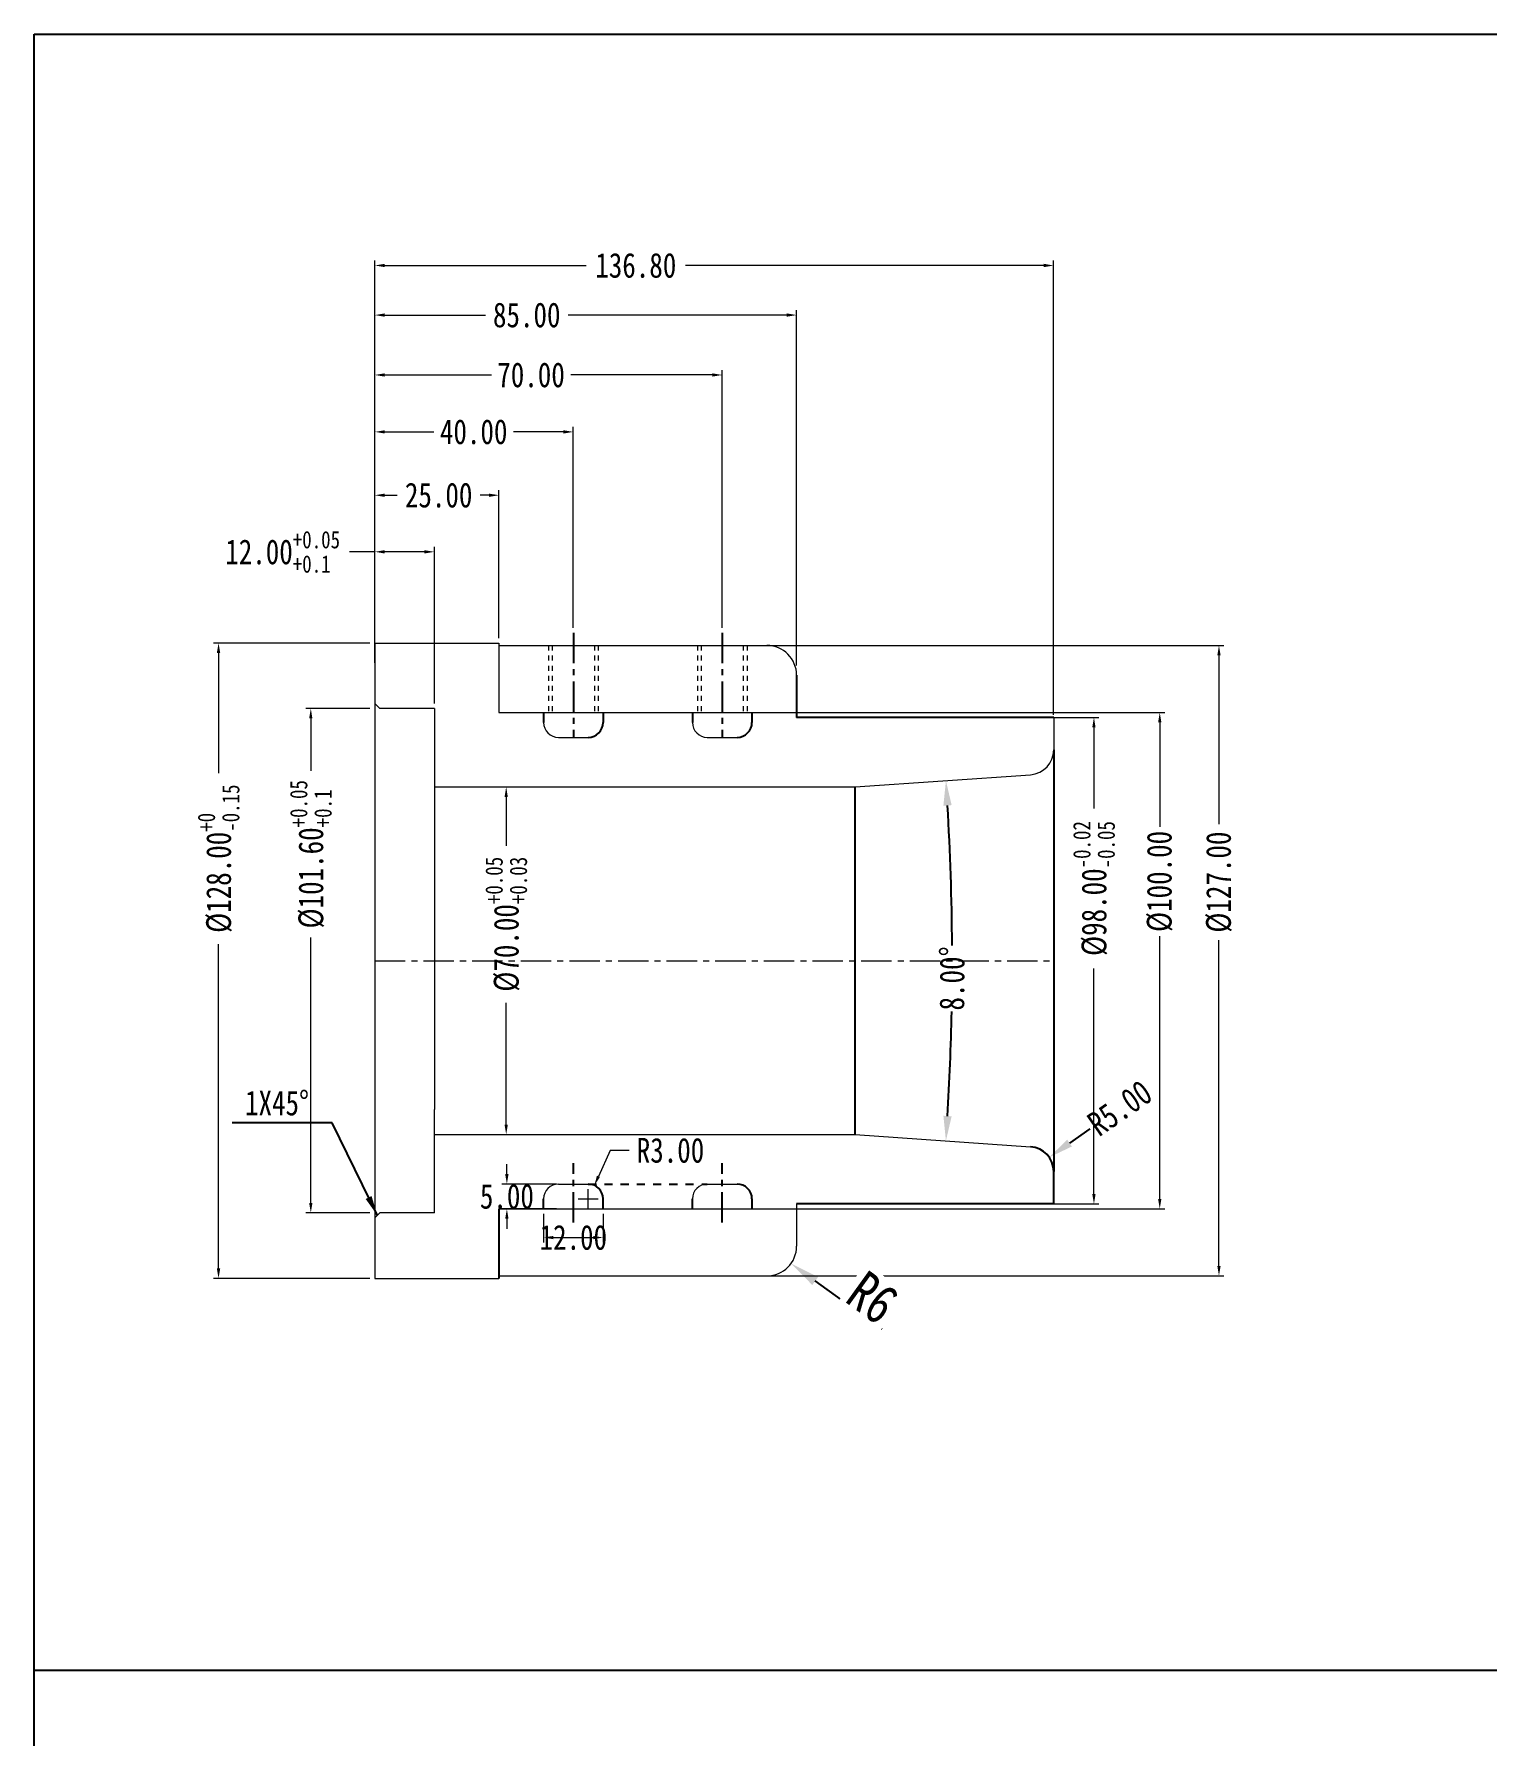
# Model space of a CAD drawing. Header units: millimetres. Extents: x 4797 to 6967, y -10922 to -3169.
# Drawn here: x 5420.8 to 5713.6, y -5150.6 to -4807.7 of the extents above; entities that cross this region are included whole.
import ezdxf

# ---------------------------------------------------------------- set-up
doc = ezdxf.new("R2010")
doc.units = ezdxf.units.MM
doc.header["$LTSCALE"] = 16.335
doc.header["$PDMODE"] = 3
doc.header["$PDSIZE"] = 0.3125
doc.linetypes.add('CENTER', pattern=[0.6, 0.375, -0.075, 0.075, -0.075])
doc.linetypes.add('HIDDEN', pattern=[0.2, 0.1, -0.1])
doc.layers.get('0').update_dxf_attribs({"linetype": 'CONTINUOUS'})
doc.layers.get('Defpoints').update_dxf_attribs({"linetype": 'CONTINUOUS'})
doc.layers.add('DEFAULT_2', color=8, linetype='HIDDEN')
doc.layers.add('screw', color=33, linetype='CONTINUOUS', lineweight=13)
doc.styles.get("Standard").update_dxf_attribs({"font": 'txt', "width": 0.8})
doc.dimstyles.new('ISO-25', dxfattribs={"dimtxt": 8, "dimasz": 6, "dimexe": 0, "dimexo": 0, "dimgap": 0, "dimtad": 1, "dimdsep": 46, "dimtxsty": 'Standard', "dimcen": 0, "dimclrd": 4, "dimclre": 4, "dimclrt": 6, "dimazin": 0, "dimtfac": 1, "dimtofl": 0, "dimtmove": 0, "dimatfit": 3, "dimfxl": 0, "dimarcsym": 0})
doc.dimstyles.get("Standard").update_dxf_attribs({"dimtxt": 0.15625, "dimasz": 0.1875, "dimexe": 0.125, "dimexo": 0.0625, "dimtad": 0, "dimtih": 1, "dimtoh": 1, "dimdsep": 46, "dimtxsty": 'Standard', "dimcen": 0.09, "dimadec": 0, "dimazin": 0, "dimtp": 0.01, "dimtm": 0.01, "dimtfac": 1, "dimtofl": 0, "dimtmove": 0, "dimatfit": 3, "dimfxl": 0, "dimtolj": 1, "dimarcsym": 0})
doc.dimstyles.new('STANDARD$0', dxfattribs={"dimscale": 2, "dimtxt": 3, "dimasz": 3, "dimexe": 1.25, "dimexo": 0.625, "dimgap": 0.5, "dimtad": 0, "dimdsep": 46, "dimlunit": 6, "dimtxsty": 'Standard', "dimblk": 'CLOSEDBLANK', "dimcen": 0, "dimclrt": 2, "dimazin": 2, "dimtfac": 2, "dimtmove": 1, "dimatfit": 3, "dimfxl": 0, "dimtolj": 1, "dimtzin": 0, "dimarcsym": 0})

# ---------------------------------------------------------------- blocks, each defined once
blk = doc.blocks.new('*D327')
at = {"color": 1, "lineweight": 0, "transparency": 16777216}
for p, q in [((5488.48, -4943.58), (5475.57, -4943.58)), ((5488.48, -5045.18), (5475.57, -5045.18))]:
    blk.add_line(p, q, dxfattribs=at)
at = {"color": 0, "lineweight": 0, "transparency": 16777216}
for p, q in [((5476.57, -4945.58), (5476.57, -4956.14)), ((5476.57, -5043.18), (5476.57, -4989.74))]:
    blk.add_line(p, q, dxfattribs=at)
at = {"color": 0, "transparency": 16777216}
for points in [[(5476.24, -4945.58), (5476.9, -4945.58), (5476.57, -4943.58)], [(5476.24, -5043.18), (5476.9, -5043.18), (5476.57, -5045.18)]]:
    blk.add_solid(points, dxfattribs=at)
at = {"layer": 'Defpoints', "color": 0, "transparency": 16777216}
for p in [(5489.48, -4943.58), (5476.57, -5045.18), (5489.48, -5045.18)]:
    blk.add_point(p, dxfattribs=at)
at = {"color": 0, "lineweight": 0, "transparency": 16777216, "insert": (5476.57, -4972.94), "char_height": 5, "attachment_point": 5, "rotation": 90}
blk.add_mtext('\\A1;%%C101.60{\\H0.7x;\\S+0.05^ +0.1;}', dxfattribs=at)
blk = doc.blocks.new('*D328')
at = {"color": 0, "lineweight": 0, "transparency": 16777216}
for p, q in [((5489.48, -4912.01), (5484.37, -4912.01)), ((5499.48, -4912.01), (5491.48, -4912.01))]:
    blk.add_line(p, q, dxfattribs=at)
at = {"color": 1, "lineweight": 0, "transparency": 16777216}
for p, q in [((5489.48, -4934.38), (5489.48, -4911.01)), ((5501.48, -4942.58), (5501.48, -4911.01))]:
    blk.add_line(p, q, dxfattribs=at)
at = {"color": 0, "transparency": 16777216}
for points in [[(5491.48, -4911.68), (5491.48, -4912.35), (5489.48, -4912.01)], [(5499.48, -4911.68), (5499.48, -4912.35), (5501.48, -4912.01)]]:
    blk.add_solid(points, dxfattribs=at)
at = {"layer": 'Defpoints', "color": 0, "transparency": 16777216}
for p in [(5501.48, -4912.01), (5489.48, -4935.38), (5501.48, -4943.58)]:
    blk.add_point(p, dxfattribs=at)
at = {"color": 0, "lineweight": 0, "transparency": 16777216, "insert": (5470.9, -4912.01), "char_height": 5, "attachment_point": 5}
blk.add_mtext('\\A1;12.00{\\H0.7x;\\S+0.05^ +0.1;}', dxfattribs=at)
blk = doc.blocks.new('*D329')
at = {"color": 1, "lineweight": 0, "transparency": 16777216}
for p, q in [((5489.48, -4934.38), (5489.48, -4875.39)), ((5559.48, -4927.3), (5559.48, -4875.39))]:
    blk.add_line(p, q, dxfattribs=at)
at = {"color": 0, "lineweight": 0, "transparency": 16777216}
for p, q in [((5491.48, -4876.39), (5512.96, -4876.39)), ((5557.48, -4876.39), (5528.96, -4876.39))]:
    blk.add_line(p, q, dxfattribs=at)
at = {"color": 0, "transparency": 16777216}
for points in [[(5491.48, -4876.05), (5491.48, -4876.72), (5489.48, -4876.39)], [(5557.48, -4876.05), (5557.48, -4876.72), (5559.48, -4876.39)]]:
    blk.add_solid(points, dxfattribs=at)
at = {"layer": 'Defpoints', "color": 0, "transparency": 16777216}
for p in [(5559.48, -4876.39), (5559.48, -4928.3), (5489.48, -4935.38)]:
    blk.add_point(p, dxfattribs=at)
at = {"color": 0, "lineweight": 0, "transparency": 16777216, "insert": (5520.96, -4876.39), "char_height": 5, "attachment_point": 5}
blk.add_mtext('\\A1;70.00', dxfattribs=at)
blk = doc.blocks.new('*D330')
at = {"color": 1, "lineweight": 0, "transparency": 16777216}
for p, q in [((5488.48, -4930.38), (5456.98, -4930.38)), ((5488.48, -5058.38), (5456.98, -5058.38))]:
    blk.add_line(p, q, dxfattribs=at)
at = {"color": 0, "lineweight": 0, "transparency": 16777216}
for p, q in [((5457.98, -4932.38), (5457.98, -4956.6)), ((5457.98, -5056.38), (5457.98, -4991.06))]:
    blk.add_line(p, q, dxfattribs=at)
at = {"color": 0, "transparency": 16777216}
for points in [[(5457.64, -4932.38), (5458.31, -4932.38), (5457.98, -4930.38)], [(5457.64, -5056.38), (5458.31, -5056.38), (5457.98, -5058.38)]]:
    blk.add_solid(points, dxfattribs=at)
at = {"layer": 'Defpoints', "color": 0, "transparency": 16777216}
for p in [(5489.48, -4930.38), (5457.98, -5058.38), (5489.48, -5058.38)]:
    blk.add_point(p, dxfattribs=at)
at = {"color": 0, "lineweight": 0, "transparency": 16777216, "insert": (5457.98, -4973.83), "char_height": 5, "attachment_point": 5, "rotation": 90}
blk.add_mtext('\\A1;%%C128.00{\\H0.7x;\\S+0^ -0.15;}', dxfattribs=at)
blk = doc.blocks.new('*D331')
at = {"color": 1, "lineweight": 0, "transparency": 16777216}
for p, q in [((5502.48, -4959.38), (5516.95, -4959.38)), ((5502.48, -5029.38), (5516.95, -5029.38))]:
    blk.add_line(p, q, dxfattribs=at)
at = {"color": 0, "lineweight": 0, "transparency": 16777216}
for p, q in [((5515.95, -4961.38), (5515.95, -4971.24)), ((5515.95, -5027.38), (5515.95, -5002.84))]:
    blk.add_line(p, q, dxfattribs=at)
at = {"color": 0, "transparency": 16777216}
for points in [[(5515.62, -4961.38), (5516.28, -4961.38), (5515.95, -4959.38)], [(5515.62, -5027.38), (5516.28, -5027.38), (5515.95, -5029.38)]]:
    blk.add_solid(points, dxfattribs=at)
at = {"layer": 'Defpoints', "color": 0, "transparency": 16777216}
for p in [(5501.48, -4959.38), (5501.48, -5029.38), (5515.95, -5029.38)]:
    blk.add_point(p, dxfattribs=at)
at = {"color": 0, "lineweight": 0, "transparency": 16777216, "insert": (5515.95, -4987.04), "char_height": 5, "attachment_point": 5, "rotation": 90}
blk.add_mtext('\\A1;%%C70.00{\\H0.7x;\\S+0.05^ +0.03;}', dxfattribs=at)
blk = doc.blocks.new('*D332')
at = {"color": 1, "lineweight": 0, "transparency": 16777216}
for p, q in [((5523.48, -5045.38), (5523.48, -5051.15)), ((5535.48, -5045.38), (5535.48, -5051.15))]:
    blk.add_line(p, q, dxfattribs=at)
at = {"color": 0, "lineweight": 0, "transparency": 16777216}
blk.add_line((5525.48, -5050.15), (5533.48, -5050.15), dxfattribs=at)
at = {"color": 0, "transparency": 16777216}
for points in [[(5525.48, -5049.82), (5525.48, -5050.49), (5523.48, -5050.15)], [(5533.48, -5049.82), (5533.48, -5050.49), (5535.48, -5050.15)]]:
    blk.add_solid(points, dxfattribs=at)
at = {"layer": 'Defpoints', "color": 0, "transparency": 16777216}
for p in [(5523.48, -5044.38), (5535.48, -5044.38), (5535.48, -5050.15)]:
    blk.add_point(p, dxfattribs=at)
at = {"color": 0, "lineweight": 0, "transparency": 16777216, "insert": (5529.48, -5050.15), "char_height": 5, "attachment_point": 5}
blk.add_mtext('\\A1;12.00', dxfattribs=at)
blk = doc.blocks.new('*D333')
at = {"color": 0, "lineweight": 0, "transparency": 16777216}
for p, q in [((5536.89, -5032.61), (5534.54, -5037.83)), ((5540.72, -5032.61), (5536.89, -5032.61))]:
    blk.add_line(p, q, dxfattribs=at)
at = {"color": 1, "lineweight": 0, "transparency": 16777216}
for p, q in [((5530.48, -5042.38), (5534.48, -5042.38)), ((5532.48, -5044.38), (5532.48, -5040.38))]:
    blk.add_line(p, q, dxfattribs=at)
at = {"color": 0, "transparency": 16777216}
blk.add_solid([(5534.24, -5037.69), (5534.84, -5037.96), (5533.72, -5039.65)], dxfattribs=at)
at = {"layer": 'Defpoints', "color": 0, "transparency": 16777216}
for p in [(5533.72, -5039.65), (5532.48, -5042.38)]:
    blk.add_point(p, dxfattribs=at)
at = {"color": 0, "lineweight": 0, "transparency": 16777216, "insert": (5549.06, -5032.61), "char_height": 5, "attachment_point": 5}
blk.add_mtext('\\A1;R3.00', dxfattribs=at)
blk = doc.blocks.new('*D412')
at = {"color": 1, "lineweight": 0, "transparency": 16777216}
for p, q in [((5489.48, -4934.38), (5489.48, -4899.61)), ((5514.48, -4929.38), (5514.48, -4899.61))]:
    blk.add_line(p, q, dxfattribs=at)
at = {"color": 0, "lineweight": 0, "transparency": 16777216}
for p, q in [((5491.48, -4900.61), (5494.01, -4900.61)), ((5512.48, -4900.61), (5510.68, -4900.61))]:
    blk.add_line(p, q, dxfattribs=at)
at = {"color": 0, "transparency": 16777216}
for points in [[(5491.48, -4900.28), (5491.48, -4900.95), (5489.48, -4900.61)], [(5512.48, -4900.28), (5512.48, -4900.95), (5514.48, -4900.61)]]:
    blk.add_solid(points, dxfattribs=at)
at = {"layer": 'Defpoints', "color": 0, "transparency": 16777216}
for p in [(5489.48, -4900.61), (5514.48, -4930.38), (5489.48, -4935.38)]:
    blk.add_point(p, dxfattribs=at)
at = {"color": 0, "lineweight": 0, "transparency": 16777216, "insert": (5502.34, -4900.61), "char_height": 5, "attachment_point": 5}
blk.add_mtext('\\A1;25.00', dxfattribs=at)
blk = doc.blocks.new('*D413')
at = {"color": 1, "lineweight": 0, "transparency": 16777216}
for p, q in [((5489.48, -4918.7), (5489.48, -4886.85)), ((5529.48, -4927.3), (5529.48, -4886.85))]:
    blk.add_line(p, q, dxfattribs=at)
at = {"color": 0, "lineweight": 0, "transparency": 16777216}
for p, q in [((5491.48, -4887.85), (5501.4, -4887.85)), ((5527.48, -4887.85), (5517.4, -4887.85))]:
    blk.add_line(p, q, dxfattribs=at)
at = {"color": 0, "transparency": 16777216}
for points in [[(5491.48, -4887.52), (5491.48, -4888.18), (5489.48, -4887.85)], [(5527.48, -4887.52), (5527.48, -4888.18), (5529.48, -4887.85)]]:
    blk.add_solid(points, dxfattribs=at)
at = {"layer": 'Defpoints', "color": 0, "transparency": 16777216}
for p in [(5489.48, -4887.85), (5489.48, -4919.7), (5529.48, -4928.3)]:
    blk.add_point(p, dxfattribs=at)
at = {"color": 0, "lineweight": 0, "transparency": 16777216, "insert": (5509.4, -4887.85), "char_height": 5, "attachment_point": 5}
blk.add_mtext('\\A1;40.00', dxfattribs=at)
blk = doc.blocks.new('*D334')
at = {"color": 1, "lineweight": 0, "transparency": 16777216}
for p, q in [((5565.48, -4930.88), (5660.6, -4930.88)), ((5565.48, -5057.88), (5660.6, -5057.88))]:
    blk.add_line(p, q, dxfattribs=at)
at = {"color": 0, "lineweight": 0, "transparency": 16777216}
for p, q in [((5659.6, -4932.88), (5659.6, -4966.88)), ((5659.6, -5055.88), (5659.6, -4990.22))]:
    blk.add_line(p, q, dxfattribs=at)
at = {"color": 0, "transparency": 16777216}
for points in [[(5659.27, -4932.88), (5659.93, -4932.88), (5659.6, -4930.88)], [(5659.27, -5055.88), (5659.93, -5055.88), (5659.6, -5057.88)]]:
    blk.add_solid(points, dxfattribs=at)
at = {"layer": 'Defpoints', "color": 0, "transparency": 16777216}
for p in [(5564.48, -4930.88), (5564.48, -5057.88), (5659.6, -5057.88)]:
    blk.add_point(p, dxfattribs=at)
at = {"color": 0, "lineweight": 0, "transparency": 16777216, "insert": (5659.6, -4978.55), "char_height": 5, "attachment_point": 5, "rotation": 90}
blk.add_mtext('\\A1;%%c127.00', dxfattribs=at)
blk = doc.blocks.new('*D335')
at = {"color": 0, "lineweight": 0, "transparency": 16777216}
for p, q in [((5516.09, -5037.38), (5516.09, -5035.38)), ((5516.09, -5046.38), (5516.09, -5048.38))]:
    blk.add_line(p, q, dxfattribs=at)
at = {"color": 1, "lineweight": 0, "transparency": 16777216}
for p, q in [((5526.06, -5039.38), (5515.09, -5039.38)), ((5526.06, -5044.38), (5515.09, -5044.38))]:
    blk.add_line(p, q, dxfattribs=at)
at = {"color": 0, "transparency": 16777216}
for points in [[(5515.75, -5037.38), (5516.42, -5037.38), (5516.09, -5039.38)], [(5515.75, -5046.38), (5516.42, -5046.38), (5516.09, -5044.38)]]:
    blk.add_solid(points, dxfattribs=at)
at = {"layer": 'Defpoints', "color": 0, "transparency": 16777216}
for p in [(5527.06, -5039.38), (5516.09, -5044.38), (5527.06, -5044.38)]:
    blk.add_point(p, dxfattribs=at)
at = {"color": 0, "lineweight": 0, "transparency": 16777216, "insert": (5516.09, -5041.88), "char_height": 5, "attachment_point": 5}
blk.add_mtext('\\A1;5.00', dxfattribs=at)
blk = doc.blocks.new('*D336')
at = {"color": 1, "lineweight": 0, "transparency": 16777216}
for p, q in [((5613.64, -4945.38), (5635.4, -4945.38)), ((5611.62, -5043.38), (5635.4, -5043.38))]:
    blk.add_line(p, q, dxfattribs=at)
at = {"color": 0, "lineweight": 0, "transparency": 16777216}
for p, q in [((5634.4, -4947.38), (5634.4, -4963.71)), ((5634.4, -5041.38), (5634.4, -4995.97))]:
    blk.add_line(p, q, dxfattribs=at)
at = {"color": 0, "transparency": 16777216}
for points in [[(5634.06, -4947.38), (5634.73, -4947.38), (5634.4, -4945.38)], [(5634.06, -5041.38), (5634.73, -5041.38), (5634.4, -5043.38)]]:
    blk.add_solid(points, dxfattribs=at)
at = {"layer": 'Defpoints', "color": 0, "transparency": 16777216}
for p in [(5612.64, -4945.38), (5610.62, -5043.38), (5634.4, -5043.38)]:
    blk.add_point(p, dxfattribs=at)
at = {"color": 0, "lineweight": 0, "transparency": 16777216, "insert": (5634.4, -4979.84), "char_height": 5, "attachment_point": 5, "rotation": 90}
blk.add_mtext('\\A1;%%C98.00{\\H0.7x;\\S-0.02^ -0.05;}', dxfattribs=at)
blk = doc.blocks.new('*D337')
at = {"color": 1, "lineweight": 0, "transparency": 16777216}
for p, q in [((5489.48, -4934.38), (5489.48, -4853.33)), ((5626.28, -4944.88), (5626.28, -4853.33))]:
    blk.add_line(p, q, dxfattribs=at)
at = {"color": 0, "lineweight": 0, "transparency": 16777216}
for p, q in [((5491.48, -4854.33), (5532.07, -4854.33)), ((5624.28, -4854.33), (5552.07, -4854.33))]:
    blk.add_line(p, q, dxfattribs=at)
at = {"color": 0, "transparency": 16777216}
for points in [[(5491.48, -4853.99), (5491.48, -4854.66), (5489.48, -4854.33)], [(5624.28, -4853.99), (5624.28, -4854.66), (5626.28, -4854.33)]]:
    blk.add_solid(points, dxfattribs=at)
at = {"layer": 'Defpoints', "color": 0, "transparency": 16777216}
for p in [(5626.28, -4854.33), (5489.48, -4935.38), (5626.28, -4945.88)]:
    blk.add_point(p, dxfattribs=at)
at = {"color": 0, "lineweight": 0, "transparency": 16777216, "insert": (5542.07, -4854.33), "char_height": 5, "attachment_point": 5}
blk.add_mtext('\\A1;136.80', dxfattribs=at)
blk = doc.blocks.new('*D338')
at = {"color": 1, "lineweight": 0, "transparency": 16777216}
for p, q in [((5570.48, -4944.38), (5648.66, -4944.38)), ((5570.48, -5044.38), (5648.66, -5044.38))]:
    blk.add_line(p, q, dxfattribs=at)
at = {"color": 0, "lineweight": 0, "transparency": 16777216}
for p, q in [((5647.66, -4946.38), (5647.66, -4967.41)), ((5647.66, -5042.38), (5647.66, -4989.41))]:
    blk.add_line(p, q, dxfattribs=at)
at = {"color": 0, "transparency": 16777216}
for points in [[(5647.33, -4946.38), (5647.99, -4946.38), (5647.66, -4944.38)], [(5647.33, -5042.38), (5647.99, -5042.38), (5647.66, -5044.38)]]:
    blk.add_solid(points, dxfattribs=at)
at = {"layer": 'Defpoints', "color": 0, "transparency": 16777216}
for p in [(5569.48, -4944.38), (5569.48, -5044.38), (5647.66, -5044.38)]:
    blk.add_point(p, dxfattribs=at)
at = {"color": 0, "lineweight": 0, "transparency": 16777216, "insert": (5647.66, -4978.41), "char_height": 5, "attachment_point": 5, "rotation": 90}
blk.add_mtext('\\A1;%%c100.00', dxfattribs=at)
blk = doc.blocks.new('*D339')
at = {"color": 1, "lineweight": 0, "transparency": 16777216}
for p, q in [((5489.48, -4872.22), (5489.48, -4863.32)), ((5574.48, -4934.88), (5574.48, -4863.32))]:
    blk.add_line(p, q, dxfattribs=at)
at = {"color": 0, "lineweight": 0, "transparency": 16777216}
for p, q in [((5491.48, -4864.32), (5511.76, -4864.32)), ((5572.48, -4864.32), (5528.43, -4864.32))]:
    blk.add_line(p, q, dxfattribs=at)
at = {"color": 0, "transparency": 16777216}
for points in [[(5491.48, -4863.98), (5491.48, -4864.65), (5489.48, -4864.32)], [(5572.48, -4863.98), (5572.48, -4864.65), (5574.48, -4864.32)]]:
    blk.add_solid(points, dxfattribs=at)
at = {"layer": 'Defpoints', "color": 0, "transparency": 16777216}
for p in [(5489.48, -4864.32), (5489.48, -4873.22), (5574.48, -4935.88)]:
    blk.add_point(p, dxfattribs=at)
at = {"color": 0, "lineweight": 0, "transparency": 16777216, "insert": (5520.09, -4864.32), "char_height": 5, "attachment_point": 5}
blk.add_mtext('\\A1;85.00', dxfattribs=at)
blk = doc.blocks.new('*D414')
at = {"color": 4, "lineweight": -2, "transparency": 16777216}
for start, end in [(0.3409, 3.4492), (356.5508, 358.8719)]:
    blk.add_arc((5085.76, -4994.38), 520.07, start, end, dxfattribs=at)
at = {"color": 4, "transparency": 16777216}
for points in [[(5604.06, -4963.15), (5605.72, -4963.04), (5604.57, -4958.11)], [(5605.72, -5025.73), (5604.06, -5025.62), (5604.57, -5030.66)]]:
    blk.add_solid(points, dxfattribs=at)
at = {"layer": 'Defpoints', "color": 0, "transparency": 16777216}
for p in [(5621.63, -4956.91), (5586.28, -4959.38), (5605.69, -4982.28), (5586.28, -5029.38), (5621.63, -5031.86)]:
    blk.add_point(p, dxfattribs=at)
at = {"color": 6, "transparency": 16777216, "insert": (5605.82, -4997.96), "char_height": 5, "attachment_point": 5, "rotation": 89.6064}
blk.add_mtext('\\A1;8.00\\M+5A1E3', dxfattribs=at)
blk = doc.blocks.new('*D423')
at = {"color": 4, "lineweight": -2, "transparency": 16777216}
blk.add_line((5633.59, -5028.27), (5629.49, -5031.13), dxfattribs=at)
at = {"color": 4, "transparency": 16777216}
blk.add_solid([(5629.01, -5030.44), (5629.96, -5031.81), (5625.39, -5033.98)], dxfattribs=at)
at = {"layer": 'Defpoints', "color": 0, "transparency": 16777216}
for p in [(5625.39, -5033.98), (5621.28, -5036.84)]:
    blk.add_point(p, dxfattribs=at)
at = {"color": 6, "transparency": 16777216, "insert": (5639.61, -5024.07), "char_height": 5, "attachment_point": 5, "rotation": 34.878}
blk.add_mtext('\\A1;R5.00', dxfattribs=at)
blk = doc.blocks.new('*D430')
at = {"color": 4, "lineweight": -2, "transparency": 16777216}
blk.add_line((5591.75, -5068.64), (5578.22, -5058.9), dxfattribs=at)
at = {"color": 4, "transparency": 16777216}
blk.add_solid([(5578.81, -5058.09), (5577.64, -5059.71), (5573.35, -5055.39)], dxfattribs=at)
at = {"layer": 'Defpoints', "color": 0, "transparency": 16777216}
for p in [(5568.48, -5051.88), (5573.35, -5055.39)]:
    blk.add_point(p, dxfattribs=at)
at = {"color": 6, "transparency": 16777216, "insert": (5589.76, -5062.27), "char_height": 8, "attachment_point": 5, "rotation": 324.2404, "bg_fill": 3, "box_fill_scale": 1.1, "bg_fill_color": 256, "bg_fill_true_color": 13158600, "bg_fill_transparency": 0}
blk.add_mtext('R6', dxfattribs=at)

msp = doc.modelspace()

# ---------------------------------------------------------------- linework, layer by layer
at = {"color": 1, "linetype": 'CENTER'}
for p, q in [((5529.484, -4928.302), (5529.484, -4949.384)), ((5559.484, -4928.302), (5559.484, -4949.384)), ((5529.484, -5047.129), (5529.484, -5035.153)), ((5559.484, -5047.129), (5559.484, -5035.153))]:
    msp.add_line(p, q, dxfattribs=at)
at = {"lineweight": 0}
for p, q in [((5489.484, -4930.384), (5514.484, -4930.384)), ((5489.484, -4930.384), (5489.484, -4942.584)), ((5514.484, -4930.384), (5514.484, -4944.384)), ((5514.484, -4930.884), (5568.484, -4930.884)), ((5489.484, -4942.584), (5490.484, -4943.584)), ((5489.484, -4942.584), (5489.484, -5058.384)), ((5501.484, -4943.584), (5490.484, -4943.584)), ((5501.484, -4943.584), (5501.484, -4964.384)), ((5514.484, -4944.384), (5574.484, -4944.384)), ((5626.284, -4945.384), (5626.284, -4951.924)), ((5526.484, -4949.384), (5532.484, -4949.384)), ((5556.484, -4949.384), (5562.484, -4949.384)), ((5586.284, -4959.384), (5621.633, -4956.912)), ((5501.484, -4959.384), (5586.284, -4959.384)), ((5501.484, -4964.384), (5501.484, -5024.384)), ((5501.484, -5045.184), (5501.484, -5024.384)), ((5501.484, -5029.384), (5586.284, -5029.384)), ((5586.284, -5029.384), (5621.633, -5031.856)), ((5526.484, -5039.384), (5532.484, -5039.384)), ((5556.484, -5039.384), (5562.484, -5039.384)), ((5574.484, -5043.384), (5574.484, -5051.884)), ((5490.484, -5045.184), (5489.484, -5046.184)), ((5489.484, -5046.184), (5489.484, -5053.384)), ((5501.484, -5045.184), (5490.484, -5045.184)), ((5514.484, -5044.384), (5574.484, -5044.384)), ((5489.484, -5058.384), (5514.484, -5058.384)), ((5514.484, -5057.884), (5568.484, -5057.884))]:
    msp.add_line(p, q, dxfattribs=at)
for p, q in [((5574.484, -4936.884), (5574.484, -4945.384)), ((5523.484, -4944.384), (5523.484, -4946.384)), ((5535.484, -4944.384), (5535.484, -4946.384)), ((5553.484, -4944.384), (5553.484, -4946.384)), ((5565.484, -4944.384), (5565.484, -4946.384)), ((5626.284, -4945.384), (5574.484, -4945.384)), ((5626.284, -4951.924), (5626.284, -5036.844)), ((5586.284, -5029.384), (5586.284, -4959.384)), ((5523.484, -5044.384), (5523.484, -5042.384)), ((5535.484, -5044.384), (5535.484, -5042.384)), ((5553.484, -5044.384), (5553.484, -5042.384)), ((5565.484, -5042.384), (5565.484, -5044.384)), ((5626.284, -5043.384), (5574.484, -5043.384)), ((5514.484, -5044.384), (5514.484, -5058.384))]:
    msp.add_line(p, q)
at = {"color": 1, "linetype": 'CENTER', "lineweight": 0}
msp.add_line((5489.484, -4994.384), (5626.284, -4994.384), dxfattribs=at)
at = {"ltscale": 0.5}
for p, q in [((5626.284, -5043.384), (5626.284, -5036.844)), ((5420.793, -5137.328), (5922.917, -5137.328))]:
    msp.add_line(p, q, dxfattribs=at)
msp.add_lwpolyline([(5420.793, -4807.703), (6302.482, -4807.703), (6302.482, -5493.416), (5420.793, -5493.416)], close=True, dxfattribs=at)
at = {"lineweight": 0}
for centre, radius, start, end in [((5568.484, -4936.884), 6, 0, 90), ((5526.484, -4946.384), 3, 180, 270), ((5556.484, -4946.384), 3, 180, 270), ((5621.284, -4951.924), 5, 274, 0), ((5526.484, -5042.384), 3, 90, 180), ((5556.484, -5042.384), 3, 90, 180), ((5568.484, -5051.884), 6, 270, 0)]:
    msp.add_arc(centre, radius, start, end, dxfattribs=at)
for centre, start, end in [((5532.484, -4946.384), 270, 0), ((5562.484, -4946.384), 270, 0), ((5532.484, -5042.384), 0, 90), ((5562.484, -5042.384), 0, 90)]:
    msp.add_arc(centre, 3, start, end)
at = {"ltscale": 0.5}
msp.add_arc((5621.284, -5036.844), 5, 0, 86, dxfattribs=at)
at = {"layer": 'DEFAULT_2', "color": 8, "linetype": 'HIDDEN'}
msp.add_line((5532.484, -5039.384), (5556.484, -5039.384), dxfattribs=at)
at = {"layer": 'screw', "color": 92, "linetype": 'HIDDEN', "ltscale": 0.621977}
for p, q in [((5524.484, -4930.884), (5524.484, -4944.384)), ((5534.484, -4930.884), (5534.484, -4944.384)), ((5554.484, -4930.884), (5554.484, -4944.384)), ((5564.484, -4930.884), (5564.484, -4944.384))]:
    msp.add_line(p, q, dxfattribs=at)
at = {"layer": 'screw', "linetype": 'HIDDEN', "ltscale": 0.621977}
for p, q in [((5525.234, -4930.884), (5525.234, -4944.384)), ((5533.734, -4930.884), (5533.734, -4944.384)), ((5555.234, -4930.884), (5555.234, -4944.384)), ((5563.734, -4930.884), (5563.734, -4944.384))]:
    msp.add_line(p, q, dxfattribs=at)

# ---------------------------------------------------------------- texts
at = {"insert": (5463.315, -5020.541), "char_height": 5, "width": 18.00079, "attachment_point": 1}
msp.add_mtext('{\\fSimSun|b0|i0|c134|p2;1X45%%D}', dxfattribs=at)

# ---------------------------------------------------------------- dimensions: what is measured, and where the dimension line sits
at = {"lineweight": 0}
for base, p1, p2, dimstyle, override, picture, middle in [((5626.284, -4854.326), (5489.484, -4935.384), (5626.284, -4945.883), 'Standard', {"dimtxt": 5, "dimasz": 2, "dimexe": 1, "dimexo": 1, "dimgap": 1, "dimzin": 0, "dimdsep": 0, "dimcen": 2, "dimclre": 1, "dimtol": 0, "dimtp": 0, "dimtm": 0, "dimtzin": 0, "dimlwd": 0, "dimlwe": 0}, '*D337', (5542.072, -4854.326)), ((5489.484, -4864.316), (5574.484, -4935.884), (5489.484, -4873.222), 'STANDARD$0', {"dimscale": 1, "dimtxt": 5, "dimasz": 2, "dimexe": 1, "dimexo": 1, "dimgap": 1, "dimtih": 1, "dimtoh": 1, "dimzin": 0, "dimdsep": 0, "dimlunit": 2, "dimcen": 2, "dimclre": 1, "dimclrt": 0, "dimadec": 0, "dimazin": 0, "dimtfac": 1, "dimtofl": 0, "dimtmove": 0, "dimlwd": 0, "dimlwe": 0}, '*D339', (5520.093, -4864.316)), ((5559.484, -4876.387), (5489.484, -4935.384), (5559.484, -4928.302), 'Standard', {"dimtxt": 5, "dimasz": 2, "dimexe": 1, "dimexo": 1, "dimgap": 1, "dimzin": 0, "dimdsep": 0, "dimcen": 2, "dimclre": 1, "dimtol": 0, "dimtp": 0, "dimtm": 0, "dimtzin": 0, "dimlwd": 0, "dimlwe": 0}, '*D329', (5520.957, -4876.387)), ((5489.484, -4887.851), (5529.484, -4928.302), (5489.484, -4919.698), 'Standard', {"dimtxt": 5, "dimasz": 2, "dimexe": 1, "dimexo": 1, "dimgap": 1, "dimzin": 0, "dimdsep": 0, "dimcen": 2, "dimclre": 1, "dimtol": 0, "dimtp": 0, "dimtm": 0, "dimtzin": 0, "dimlwd": 0, "dimlwe": 0}, '*D413', (5509.397, -4887.851)), ((5489.484, -4900.612), (5514.484, -4930.384), (5489.484, -4935.384), 'Standard', {"dimtxt": 5, "dimasz": 2, "dimexe": 1, "dimexo": 1, "dimgap": 1, "dimzin": 0, "dimdsep": 0, "dimcen": 2, "dimclre": 1, "dimtol": 0, "dimtp": 0, "dimtm": 0, "dimtzin": 0, "dimlwd": 0, "dimlwe": 0}, '*D412', (5502.344, -4900.612)), ((5535.484, -5050.152), (5523.484, -5044.384), (5535.484, -5044.384), 'Standard', {"dimtxt": 5, "dimasz": 2, "dimexe": 1, "dimexo": 1, "dimgap": 1, "dimzin": 0, "dimdsep": 0, "dimcen": 2, "dimclre": 1, "dimtol": 0, "dimtp": 0, "dimtm": 0, "dimtzin": 0, "dimlwd": 0, "dimlwe": 0}, '*D332', (5529.484, -5050.152))]:
    dim = msp.add_linear_dim(base=base, p1=p1, p2=p2, dimstyle=dimstyle, override=override, dxfattribs=at)
    dim.commit()
    dim.dimension.update_dxf_attribs({"geometry": picture, "text_midpoint": middle, "dimtype": 160})
dim = msp.add_linear_dim(base=(5501.484, -4912.013), p1=(5489.484, -4935.384), p2=(5501.484, -4943.584), text='<>{\\H0.7x;\\S+0.05^ +0.1;}', dimstyle='Standard', override={"dimtxt": 5, "dimasz": 2, "dimexe": 1, "dimexo": 1, "dimgap": 1, "dimzin": 0, "dimdsep": 0, "dimcen": 2, "dimclre": 1, "dimtol": 0, "dimtp": 0, "dimtm": 0, "dimtzin": 0, "dimlwd": 0, "dimlwe": 0}, dxfattribs=at)
dim.commit()
dim.dimension.update_dxf_attribs({"geometry": '*D328', "text_midpoint": (5470.9, -4912.013), "dimtype": 160})
for base, p1, p2, text, dimstyle, override, picture, middle in [((5457.977, -5058.384), (5489.484, -4930.384), (5489.484, -5058.384), '%%C<>{\\H0.7x;\\S+0^ -0.15;}', 'STANDARD$0', {"dimscale": 1, "dimtxt": 5, "dimasz": 2, "dimexe": 1, "dimexo": 1, "dimgap": 1, "dimzin": 0, "dimdsep": 0, "dimlunit": 2, "dimcen": 2, "dimclre": 1, "dimclrt": 0, "dimadec": 0, "dimazin": 0, "dimtfac": 1, "dimtofl": 0, "dimtmove": 0, "dimlwd": 0, "dimlwe": 0}, '*D330', (5457.977, -4973.832)), ((5659.599, -5057.884), (5564.484, -4930.884), (5564.484, -5057.884), '%%c<>', 'Standard', {"dimtxt": 5, "dimasz": 2, "dimexe": 1, "dimexo": 1, "dimgap": 1, "dimtih": 0, "dimtoh": 0, "dimzin": 0, "dimdsep": 0, "dimcen": 2, "dimclre": 1, "dimtol": 0, "dimlim": 0, "dimtp": 0, "dimtm": 0, "dimtzin": 0, "dimlwd": 0, "dimlwe": 0}, '*D334', (5659.599, -4978.548)), ((5476.57, -5045.184), (5489.484, -4943.584), (5489.484, -5045.184), '%%C<>{\\H0.7x;\\S+0.05^ +0.1;}', 'STANDARD$0', {"dimscale": 1, "dimtxt": 5, "dimasz": 2, "dimexe": 1, "dimexo": 1, "dimgap": 1, "dimzin": 0, "dimdsep": 0, "dimlunit": 2, "dimcen": 2, "dimclre": 1, "dimclrt": 0, "dimadec": 0, "dimazin": 0, "dimtfac": 1, "dimtofl": 0, "dimtmove": 0, "dimlwd": 0, "dimlwe": 0}, '*D327', (5476.57, -4972.936)), ((5647.659, -5044.384), (5569.484, -4944.384), (5569.484, -5044.384), '%%c<>', 'STANDARD$0', {"dimscale": 1, "dimtxt": 5, "dimasz": 2, "dimexe": 1, "dimexo": 1, "dimgap": 1, "dimzin": 0, "dimdsep": 0, "dimlunit": 2, "dimcen": 2, "dimclre": 1, "dimclrt": 0, "dimadec": 0, "dimazin": 0, "dimtfac": 1, "dimtofl": 0, "dimtmove": 0, "dimlwd": 0, "dimlwe": 0}, '*D338', (5647.659, -4978.413)), ((5634.397, -5043.384), (5612.639, -4945.384), (5610.616, -5043.384), '%%C<>{\\H0.7x;\\S-0.02^ -0.05;}', 'STANDARD$0', {"dimscale": 1, "dimtxt": 5, "dimasz": 2, "dimexe": 1, "dimexo": 1, "dimgap": 1, "dimzin": 0, "dimdsep": 0, "dimlunit": 2, "dimcen": 2, "dimclre": 1, "dimclrt": 0, "dimadec": 0, "dimazin": 0, "dimtfac": 1, "dimtofl": 0, "dimtmove": 0, "dimlwd": 0, "dimlwe": 0}, '*D336', (5634.397, -4979.841)), ((5515.95, -5029.384), (5501.484, -4959.384), (5501.484, -5029.384), '%%C<>{\\H0.7x;\\S+0.05^ +0.03;}', 'STANDARD$0', {"dimscale": 1, "dimtxt": 5, "dimasz": 2, "dimexe": 1, "dimexo": 1, "dimgap": 1, "dimzin": 0, "dimdsep": 0, "dimlunit": 2, "dimcen": 2, "dimclre": 1, "dimclrt": 0, "dimadec": 0, "dimazin": 0, "dimtfac": 1, "dimtofl": 0, "dimtmove": 0, "dimlwd": 0, "dimlwe": 0}, '*D331', (5515.95, -4987.038))]:
    dim = msp.add_linear_dim(base=base, p1=p1, p2=p2, angle=90, text=text, dimstyle=dimstyle, override=override, dxfattribs=at)
    dim.commit()
    dim.dimension.update_dxf_attribs({"geometry": picture, "text_midpoint": middle, "dimtype": 160})
dim = msp.add_angular_dim_2l(base=(5605.694, -4982.282), line1=((5586.284, -5029.384), (5621.633, -5031.856)), line2=((5586.284, -4959.384), (5621.633, -4956.912)), dimstyle='Standard', override={"dimtxt": 5, "dimasz": 5, "dimexe": 0, "dimexo": 0, "dimgap": 0, "dimtih": 0, "dimtoh": 0, "dimzin": 0, "dimcen": 0, "dimclrd": 4, "dimclre": 4, "dimclrt": 6, "dimadec": 2, "dimtp": 0, "dimtm": 0, "dimtzin": 0})
dim.commit()
dim.dimension.update_dxf_attribs({"geometry": '*D414', "text_midpoint": (5605.823, -4997.957), "dimtype": 162})
dim = msp.add_radius_dim(center=(5621.284, -5036.844), mpoint=(5625.386, -5033.984), dimstyle='Standard', override={"dimtxt": 5, "dimasz": 5, "dimexe": 0, "dimexo": 0, "dimgap": 0, "dimtih": 0, "dimtoh": 0, "dimzin": 0, "dimcen": 0, "dimclrd": 4, "dimclre": 4, "dimclrt": 6, "dimadec": 2, "dimtp": 0, "dimtm": 0, "dimtzin": 0})
dim.commit()
dim.dimension.update_dxf_attribs({"geometry": '*D423', "text_midpoint": (5639.605, -5024.073)})
dim = msp.add_radius_dim(center=(5532.484, -5042.384), mpoint=(5533.717, -5039.649), dimstyle='Standard', override={"dimtxt": 5, "dimasz": 2, "dimexe": 1, "dimexo": 1, "dimgap": 1, "dimzin": 0, "dimdsep": 0, "dimcen": 2, "dimclre": 1, "dimtol": 0, "dimtp": 0, "dimtm": 0, "dimtzin": 0, "dimlwd": 0, "dimlwe": 0}, dxfattribs=at)
dim.commit()
dim.dimension.update_dxf_attribs({"geometry": '*D333', "text_midpoint": (5549.057, -5032.614), "dimtype": 164})
dim = msp.add_linear_dim(base=(5516.087, -5044.384), p1=(5527.057, -5039.384), p2=(5527.057, -5044.384), angle=90, dimstyle='Standard', override={"dimtxt": 5, "dimasz": 2, "dimexe": 1, "dimexo": 1, "dimgap": 1, "dimzin": 0, "dimdsep": 0, "dimcen": 2, "dimclre": 1, "dimtol": 0, "dimtp": 0, "dimtm": 0, "dimtzin": 0, "dimlwd": 0, "dimlwe": 0}, dxfattribs=at)
dim.commit()
dim.dimension.update_dxf_attribs({"geometry": '*D335', "text_midpoint": (5516.087, -5041.884), "dimtype": 160})

# ---------------------------------------------------------------- leaders
msp.add_leader([(5489.984, -5045.684), (5480.849, -5027.038), (5460.728, -5027.038)], dimstyle='ISO-25', override={"dimtxt": 4.5, "dimasz": 4, "dimexe": 0, "dimexo": 0, "dimgap": 0, "dimtad": 0, "dimdsep": 46, "dimclrd": 256, "dimclre": 3, "dimclrt": 6, "dimtofl": 0})

# ---------------------------------------------------------------- next in the draw order: dimensions: what is measured, and where the dimension line sits
dim = msp.add_radius_dim(center=(5568.484, -5051.884), mpoint=(5573.353, -5055.39), dimstyle='ISO-25', override={"dimfxl": 1.25})
dim.commit()
dim.dimension.update_dxf_attribs({"geometry": '*D430', "text_midpoint": (5589.756, -5062.274)})

doc.saveas('drawing.dxf')
